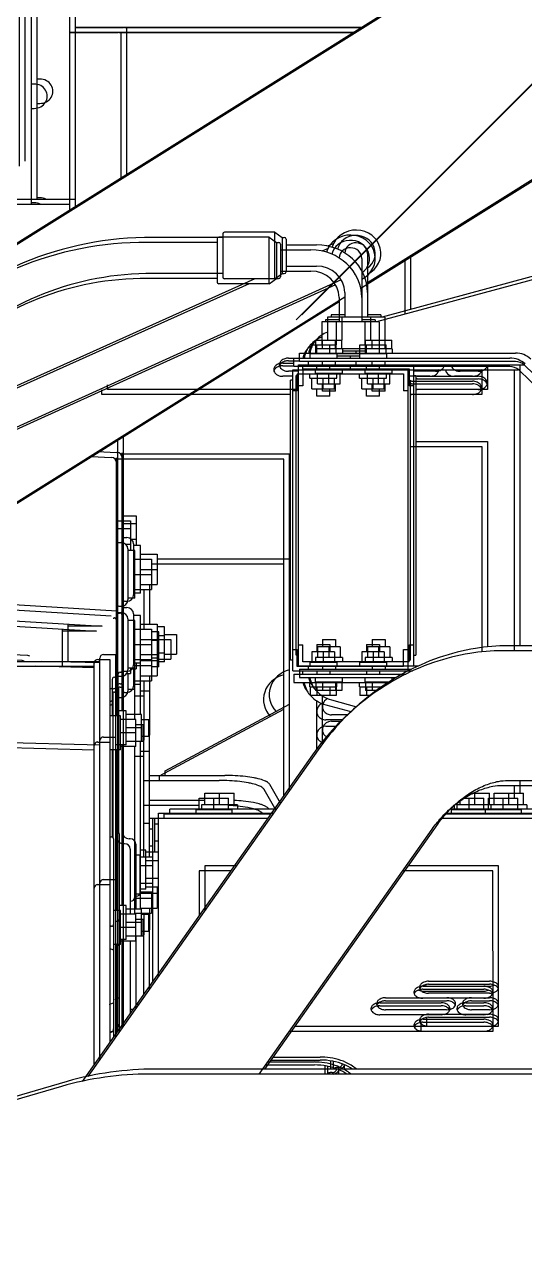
# Model space of a CAD drawing. Header units: inches. Extents: x 4821 to 127877, y 58012 to 433683.
# Drawn here: x 83258 to 83558, y 383896 to 384636 of the extents above; entities that cross this region are included whole.
import ezdxf

# ---------------------------------------------------------------- set-up
doc = ezdxf.new("R2010")
doc.units = ezdxf.units.IN
doc.header["$MEASUREMENT"] = 0
for name, color, linetype in [('A-FURN-FIXD', 10, 'Continuous'), ('A-WALL', 53, 'Continuous'), ('Cloums$0$A-COL-HAT', 8, 'Continuous'), ('EMG - ELEC - ID', 26, 'Continuous'), ('NECB-COLUM', 50, 'Continuous')]:
    doc.layers.add(name, color=color, linetype=linetype)

# ---------------------------------------------------------------- blocks, each defined once
blk = doc.blocks.new('COL BASEMT')
at = {"layer": 'Cloums$0$A-COL-HAT'}
h = blk.add_hatch(dxfattribs=at)
h.set_pattern_fill('ANSI31', color=256, scale=500)
h.set_pattern_definition([(45, (1452118.876, 42013.15), (-44.194174, 44.194174), [])])
h.paths.add_polyline_path([(1693546.85, 345625.99), (1693946.85, 345625.99), (1693950.94, 348875.93), (1693546.85, 348875.93)])
h.paths.add_polyline_path([(1688721.85, 335900.88), (1689121.55, 335900.88), (1689121.85, 337327.04), (1693949.19, 337326.96), (1693946.85, 345125.99), (1693546.85, 345125.99), (1693546.85, 337726.97), (1688721.85, 337727.04)])
h.paths.add_polyline_path([(1641271.85, 335200.88), (1640873.67, 335200.88), (1640871.85, 323973.06), (1689121.85, 323973.08), (1689121.4, 335200.88), (1688721.85, 335200.88), (1688721.85, 324373.08), (1641271.85, 324373.06)])
edge = h.paths.add_edge_path()
edge.add_line((1636446.85, 345125.99), (1636046.85, 345125.99))
edge.add_line((1636046.85, 345125.99), (1636049.02, 337698.91))
edge.add_arc((1626263.14, 338211.03), 9799.28, 305.315023, 357.004292, ccw=False)
edge.add_line((1631927.82, 330214.96), (1632171.53, 329896.4))
edge.add_arc((1626336.78, 338141.43), 10100.73, 305.285859, 355.375183)
edge.add_line((1636404.63, 337327), (1640874.01, 337327))
edge.add_line((1640874.01, 337327), (1640873.78, 335900.88))
edge.add_line((1640873.78, 335900.88), (1641271.85, 335900.88))
edge.add_line((1641271.85, 335900.88), (1641271.85, 337725.88))
edge.add_line((1641271.85, 337725.88), (1636446.85, 337725.88))
edge.add_line((1636446.85, 337725.88), (1636446.85, 345125.99))
h.paths.add_polyline_path([(1636046.85, 345625.99), (1636446.85, 345625.99), (1636446.85, 348875.93), (1636048.92, 348875.93)])
blk = doc.blocks.new('A$C0e128a0b')
at = {"layer": 'A-FURN-FIXD'}
for p, q in [((267.96, 2716.31), (267.96, 3011.03)), ((405.36, 2924.89), (405.36, 2548.2)), ((203.87, 2917.91), (203.87, 2716.32)), ((108.52, 2763.72), (70.26, 2724.13)), ((31.01, 2649.34), (-35.01, 2754.97)), ((25.71, 2736.55), (47.41, 2656.32)), ((281.59, 2736.1), (281.59, 2688.88)), ((283.61, 2686.99), (283.61, 2738.26)), ((70.12, 2616.5), (70.12, 2723.93)), ((203.87, 2722.11), (70.12, 2722.11)), ((273.96, 2722.11), (267.96, 2722.11)), ((279.57, 2723.72), (273.96, 2723.72)), ((273.96, 2709.72), (273.96, 2723.72)), ((279.57, 2725.34), (281.59, 2725.34)), ((279.57, 2725.34), (279.57, 2691.96)), ((64.57, 2617.04), (64.57, 2719.87)), ((68.61, 2719.87), (68.61, 2617.04)), ((279.57, 2716.72), (273.96, 2716.72)), ((384.96, 2711.88), (308.59, 2711.88)), ((308.59, 2711.88), (308.59, 2668.9)), ((384.96, 2614.97), (384.96, 2711.88)), ((70.12, 2706.49), (81.9, 2706.49)), ((70.75, 2706.4), (70.75, 2706.4)), ((70.75, 2706.38), (70.75, 2706.38)), ((79.39, 2706.38), (79.39, 2706.38)), ((79.4, 2706.4), (79.4, 2706.4)), ((81.9, 2706.49), (81.9, 2672.49)), ((106.6, 2706.49), (204.38, 2706.49)), ((106.6, 2672.49), (106.6, 2706.49)), ((279.57, 2709.72), (273.96, 2709.72)), ((279.57, 2707.57), (273.96, 2707.57)), ((273.96, 2698.27), (273.96, 2707.57)), ((279.57, 2708.11), (281.59, 2708.11)), ((363.55, 2678.5), (363.55, 2707.57)), ((364.97, 2678.5), (364.97, 2707.57)), ((365.88, 2678.5), (365.88, 2707.57)), ((369.26, 2707.57), (369.26, 2678.5)), ((371.4, 2698.96), (371.4, 2707.57)), ((372.82, 2698.96), (372.82, 2707.57)), ((377.11, 2707.57), (377.11, 2698.96)), ((379.25, 2678.5), (379.25, 2707.57)), ((380.68, 2678.5), (380.68, 2707.57)), ((73.26, 2702.19), (73.26, 2693.57)), ((75.62, 2673.11), (75.62, 2702.19)), ((76.88, 2673.11), (76.88, 2702.19)), ((279.57, 2700.57), (273.96, 2700.57)), ((114.79, 2318.08), (-120.34, 2694.28)), ((279.57, 2693.57), (277.33, 2693.57)), ((374.25, 2695.23), (374.25, 2695.23)), ((70.12, 2689.28), (70.12, 2689.28)), ((70.66, 2689.35), (70.66, 2689.35)), ((70.75, 2689.38), (70.75, 2689.38)), ((279.57, 2691.96), (281.59, 2691.96)), ((371.4, 2658.04), (371.4, 2687.11)), ((372.82, 2658.04), (372.82, 2687.11)), ((377.11, 2687.11), (377.11, 2658.04)), ((70.75, 2685.95), (70.75, 2685.95)), ((70.75, 2685.92), (70.75, 2685.92)), ((73.26, 2681.73), (73.26, 2671.41)), ((405.36, 2600.56), (288.74, 2682.91)), ((384.86, 2677.64), (380.78, 2677.64)), ((18.14, 2669.93), (43.73, 2669.93)), ((213.46, 2671.41), (70.12, 2671.41)), ((75.17, 2672.49), (208.41, 2672.49)), ((75.17, 2671.41), (75.17, 2672.49)), ((75.62, 2673.11), (75.62, 2673.11)), ((76.88, 2673.11), (76.88, 2673.11)), ((80.21, 2671.41), (80.21, 2669.26)), ((81.87, 2672.48), (81.87, 2672.48)), ((203.36, 2669.26), (203.36, 2671.41)), ((208.41, 2671.41), (208.41, 2672.49)), ((213.46, 2616.5), (213.46, 2673.61)), ((214.97, 2617.04), (214.97, 2670.43)), ((366.4, 2674.77), (366.4, 2674.77)), ((382.1, 2674.77), (382.1, 2674.77)), ((382.38, 2674.62), (383.53, 2674.62)), ((72.14, 2618.65), (72.14, 2669.26)), ((72.14, 2669.26), (80.21, 2669.26)), ((211.44, 2669.26), (203.36, 2669.26)), ((211.44, 2669.26), (211.44, 2618.65)), ((47.41, 2657.63), (58.36, 2657.63)), ((47.41, 2657.63), (47.41, 2630.28)), ((58.36, 2648.51), (58.36, 2660.94)), ((62.55, 2660.94), (58.36, 2660.94)), ((62.55, 2657.83), (58.36, 2657.83)), ((62.55, 2661.18), (62.55, 2624.58)), ((62.55, 2661.18), (64.57, 2661.18)), ((70.12, 2657.84), (68.61, 2657.84)), ((74.16, 2661.18), (72.14, 2661.18)), ((74.16, 2648.26), (74.16, 2661.18)), ((79.25, 2660.11), (74.16, 2660.11)), ((79.25, 2649.34), (79.25, 2660.11)), ((82.74, 2657.84), (79.25, 2657.84)), ((82.74, 2657.84), (82.74, 2651.61)), ((200.84, 2657.84), (204.32, 2657.84)), ((200.84, 2651.61), (200.84, 2657.84)), ((204.32, 2660.11), (209.42, 2660.11)), ((204.32, 2660.11), (204.32, 2649.34)), ((209.42, 2661.18), (209.42, 2648.26)), ((209.42, 2661.18), (211.44, 2661.18)), ((213.46, 2657.84), (214.97, 2657.84)), ((219.01, 2617.04), (219.01, 2663)), ((220.1, 2661.18), (219.01, 2661.18)), ((221.03, 2648.26), (221.03, 2659.71)), ((221.03, 2657.83), (222.25, 2657.83)), ((15.12, 2655.6), (15.12, 2655.61)), ((46.4, 2655.8), (47.41, 2655.8)), ((46.4, 2655.8), (46.4, 2649.34)), ((79.25, 2654.72), (74.16, 2654.72)), ((204.32, 2654.72), (209.42, 2654.72)), ((225.22, 2653.58), (225.22, 2648.51)), ((374.25, 2654.31), (374.25, 2654.31)), ((-90.34, 2646.29), (-90.34, 2510.28)), ((-90.32, 2533.67), (-90.32, 2646.25)), ((17.13, 2649.34), (47.41, 2649.34)), ((47.41, 2650.8), (58.36, 2650.8)), ((62.55, 2651.62), (58.36, 2651.62)), ((62.55, 2648.51), (58.36, 2648.51)), ((62.55, 2648.26), (64.57, 2648.26)), ((63.56, 2637.5), (63.56, 2648.26)), ((70.12, 2651.61), (68.61, 2651.61)), ((74.16, 2648.26), (72.14, 2648.26)), ((79.25, 2649.34), (74.16, 2649.34)), ((82.74, 2651.61), (79.25, 2651.61)), ((200.84, 2651.61), (204.32, 2651.61)), ((204.32, 2649.34), (209.42, 2649.34)), ((209.42, 2648.26), (211.44, 2648.26)), ((213.46, 2651.61), (214.97, 2651.61)), ((221.03, 2648.26), (219.01, 2648.26)), ((221.03, 2651.62), (225.22, 2651.62)), ((221.03, 2648.51), (225.22, 2648.51)), ((64.57, 2643.96), (63.56, 2643.96)), ((70.12, 2643.96), (68.61, 2643.96)), ((229.65, 2632.24), (232.87, 2644.13)), ((236.77, 2639.99), (236.77, 2632.2)), ((29.79, 2636.92), (119.19, 2439.24)), ((35.8, 2638.57), (47.41, 2638.57)), ((200.12, 2378.76), (37.74, 2638.57)), ((46.4, 2638.57), (46.4, 2632.11)), ((47.41, 2637.12), (58.36, 2637.12)), ((62.55, 2637.25), (58.36, 2637.25)), ((58.36, 2624.82), (58.36, 2637.25)), ((62.55, 2634.15), (58.36, 2634.15)), ((62.55, 2637.5), (64.57, 2637.5)), ((70.12, 2634.16), (68.61, 2634.16)), ((74.16, 2637.5), (72.14, 2637.5)), ((74.16, 2624.58), (74.16, 2637.5)), ((79.25, 2636.42), (74.16, 2636.42)), ((79.25, 2625.65), (79.25, 2636.42)), ((82.74, 2634.16), (79.25, 2634.16)), ((82.74, 2634.16), (82.74, 2627.92)), ((200.84, 2634.16), (204.32, 2634.16)), ((200.84, 2627.92), (200.84, 2634.16)), ((204.32, 2636.42), (209.42, 2636.42)), ((204.32, 2636.42), (204.32, 2625.65)), ((209.42, 2637.5), (211.44, 2637.5)), ((209.42, 2637.5), (209.42, 2624.58)), ((213.46, 2634.16), (214.97, 2634.16)), ((221.03, 2637.5), (219.01, 2637.5)), ((221.03, 2624.58), (221.03, 2637.5)), ((221.03, 2637.25), (225.22, 2637.25)), ((221.03, 2634.15), (225.22, 2634.15)), ((225.22, 2637.25), (225.22, 2624.82)), ((239.8, 2632.2), (239.8, 2637.02)), ((402.93, 2637.36), (403.06, 2637.36)), ((405.36, 2638.44), (403.38, 2638.44)), ((404.35, 2637.89), (404.35, 2637.89)), ((404.79, 2637.37), (404.79, 2637.37)), ((12.4, 2633.29), (13.69, 2630.41)), ((46.4, 2632.11), (47.41, 2632.11)), ((47.41, 2630.28), (58.36, 2630.28)), ((79.25, 2631.04), (74.16, 2631.04)), ((204.32, 2631.04), (209.42, 2631.04)), ((405.36, 2631.98), (401.46, 2631.98)), ((401.71, 2633.05), (405.36, 2633.05)), ((13.09, 2610.58), (13.09, 2625.12)), ((23.18, 2610.58), (23.18, 2625.12)), ((62.55, 2627.93), (58.36, 2627.93)), ((62.55, 2624.82), (58.36, 2624.82)), ((62.55, 2624.58), (64.57, 2624.58)), ((70.12, 2627.92), (68.61, 2627.92)), ((74.16, 2624.58), (72.14, 2624.58)), ((79.25, 2625.65), (74.16, 2625.65)), ((82.74, 2627.92), (79.25, 2627.92)), ((200.84, 2627.92), (204.32, 2627.92)), ((204.32, 2625.65), (209.42, 2625.65)), ((209.42, 2624.58), (211.44, 2624.58)), ((213.46, 2627.92), (214.97, 2627.92)), ((221.03, 2624.58), (219.01, 2624.58)), ((221.03, 2627.93), (225.22, 2627.93)), ((221.03, 2624.82), (225.22, 2624.82)), ((250.63, 2627.89), (227.71, 2627.89)), ((253.36, 2625.9), (408.86, 2516.1)), ((399.59, 2604.63), (399.59, 2626.82)), ((401.02, 2603.62), (401.02, 2626.82)), ((68.61, 2617.04), (64.57, 2617.04)), ((66.97, 2611.74), (66.97, 2617.04)), ((68.24, 2611.74), (68.24, 2617.04)), ((70.12, 2621.35), (68.61, 2621.35)), ((72.14, 2618.65), (80.21, 2618.65)), ((80.21, 2618.65), (80.21, 2616.5)), ((211.44, 2618.65), (203.36, 2618.65)), ((203.36, 2616.5), (203.36, 2618.65)), ((214.97, 2621.35), (213.46, 2621.35)), ((214.97, 2617.04), (219.01, 2617.04)), ((213.46, 2616.5), (70.12, 2616.5)), ((73.26, 2616.5), (73.26, 2611.74)), ((75.17, 2616.5), (75.17, 2615.42)), ((208.41, 2615.42), (75.17, 2615.42)), ((81.9, 2615.42), (81.9, 2525.61)), ((272.65, 2612.28), (112.7, 2612.28)), ((112.7, 2612.28), (112.7, 2531.86)), ((162.48, 2549.13), (162.48, 2612.28)), ((208.41, 2616.5), (208.41, 2615.42)), ((263.42, 2553.06), (231.7, 2612.28)), ((7.03, 2605.2), (9.55, 2608.77)), ((29.24, 2605.2), (7.03, 2605.2)), ((7.03, 2605.2), (7.03, 2581.29)), ((9.55, 2608.77), (9.55, 2609.72)), ((9.55, 2608.77), (26.71, 2608.77)), ((10.36, 2610.58), (25.91, 2610.58)), ((26.71, 2608.77), (26.71, 2609.72)), ((29.24, 2605.2), (26.71, 2608.77)), ((29.24, 2605.2), (29.24, 2581.29)), ((70.12, 2607.45), (70.12, 2607.45)), ((70.66, 2607.52), (70.66, 2607.52)), ((70.75, 2607.55), (70.75, 2607.55)), ((278.8, 2607.94), (269.84, 2602.83)), ((281.59, 2605.97), (281.59, 2555.22)), ((283.61, 2549.83), (283.61, 2604.54)), ((29.24, 2595.77), (96.9, 2445)), ((279.57, 2587.52), (281.59, 2587.52)), ((279.57, 2587.52), (279.57, 2570.29)), ((265.59, 2545.5), (265.59, 2581.47)), ((279.57, 2585.9), (273.96, 2585.9)), ((273.96, 2571.9), (273.96, 2585.9)), ((308.59, 2586.91), (308.59, 2571.9)), ((7.84, 2580.43), (28.43, 2580.43)), ((9.55, 2580.43), (9.55, 2547.15)), ((26.71, 2580.43), (26.71, 2547.15)), ((279.57, 2578.9), (273.96, 2578.9)), ((279.57, 2571.9), (273.96, 2571.9)), ((277.34, 2545.5), (277.34, 2571.9)), ((279.57, 2570.29), (281.59, 2570.29)), ((308.59, 2571.9), (329.83, 2571.9)), ((198.57, 2558.49), (207.91, 2558.49)), ((198.57, 2552.71), (198.57, 2558.49)), ((207.91, 2552.71), (207.91, 2558.49)), ((211.56, 2552.71), (194.91, 2552.71)), ((194.91, 2552.71), (194.91, 2549.13)), ((199.07, 2552.71), (199.07, 2549.13)), ((207.4, 2552.71), (207.4, 2549.13)), ((211.56, 2552.71), (211.56, 2549.13)), ((265.59, 2553.06), (263.42, 2553.06)), ((283.61, 2555.22), (281.59, 2555.22)), ((160.32, 2549.13), (174.75, 2549.13)), ((160.32, 2541.2), (160.32, 2549.13)), ((167.53, 2541.2), (167.53, 2549.13)), ((174.75, 2541.2), (174.75, 2549.13)), ((193.63, 2549.13), (218.15, 2549.13)), ((193.63, 2541.2), (193.63, 2549.13)), ((200.84, 2541.2), (200.84, 2549.13)), ((208.06, 2541.2), (208.06, 2549.13)), ((210.94, 2541.2), (210.94, 2549.13)), ((218.15, 2541.2), (218.15, 2549.13)), ((361.08, 2549.83), (283.61, 2549.83)), ((302.11, 2548.17), (286.14, 2548.17)), ((286.14, 2548.17), (286.14, 2545.5)), ((288.66, 2548.17), (288.66, 2549.83)), ((296.74, 2548.17), (296.74, 2549.83)), ((302.11, 2549.83), (302.11, 2543.74)), ((306.27, 2549.83), (306.27, 2543.74)), ((314.6, 2549.83), (314.6, 2543.74)), ((318.76, 2549.83), (318.76, 2543.74)), ((318.76, 2549.13), (328.78, 2549.13)), ((321.57, 2541.2), (321.57, 2549.13)), ((324.62, 2549.13), (324.62, 2549.83)), ((328.78, 2541.2), (328.78, 2549.13)), ((178.89, 2541.2), (156.18, 2541.2)), ((156.18, 2541.2), (156.18, 2537.97)), ((174.75, 2545.5), (193.63, 2545.5)), ((178.89, 2541.2), (178.89, 2537.97)), ((222.29, 2541.2), (189.49, 2541.2)), ((189.49, 2541.2), (189.49, 2537.97)), ((212.2, 2541.2), (212.2, 2537.97)), ((218.15, 2545.5), (239.42, 2545.5)), ((222.29, 2541.2), (222.29, 2537.97)), ((222.29, 2541.05), (236.56, 2541.05)), ((225.51, 2545.5), (225.51, 2541.05)), ((249.38, 2541.75), (236.56, 2541.75)), ((236.56, 2541.75), (236.56, 2534.48)), ((238.96, 2545.07), (239.47, 2545.61)), ((238.96, 2545.07), (246.97, 2545.07)), ((238.96, 2541.75), (238.96, 2545.07)), ((239.47, 2545.61), (246.47, 2545.61)), ((242.97, 2541.75), (242.97, 2534.48)), ((246.97, 2545.07), (246.47, 2545.61)), ((302.11, 2545.5), (246.47, 2545.5)), ((246.97, 2541.75), (246.97, 2545.07)), ((249.38, 2541.75), (249.38, 2534.48)), ((249.38, 2541.05), (321.54, 2541.05)), ((254.14, 2545.5), (254.14, 2541.05)), ((319.77, 2543.74), (301.1, 2543.74)), ((301.1, 2543.74), (301.1, 2541.05)), ((319.77, 2543.74), (319.77, 2541.05)), ((329.2, 2541.2), (319.77, 2541.2)), ((328.78, 2545.5), (332.11, 2545.5)), ((342.02, 2541.75), (329.2, 2541.75)), ((329.2, 2541.75), (329.2, 2534.48)), ((331.6, 2545.07), (332.11, 2545.61)), ((331.6, 2545.07), (339.62, 2545.07)), ((331.6, 2541.75), (331.6, 2545.07)), ((332.11, 2545.61), (339.11, 2545.61)), ((335.61, 2541.75), (335.61, 2534.48)), ((339.62, 2545.07), (339.11, 2545.61)), ((367.21, 2545.5), (339.11, 2545.5)), ((339.62, 2541.75), (339.62, 2545.07)), ((342.02, 2541.75), (342.02, 2534.48)), ((374.51, 2539.04), (374.51, 2540.35)), ((-20.62, 2534.74), (-90.34, 2534.74)), ((142.05, 2539.27), (145.75, 2539.27)), ((142.05, 2532.64), (142.05, 2539.27)), ((145.75, 2539.27), (153.16, 2539.27)), ((145.75, 2532.65), (145.75, 2539.27)), ((152.39, 2533.66), (152.39, 2534.74)), ((153.16, 2539.27), (156.18, 2539.27)), ((153.16, 2536.82), (153.16, 2539.27)), ((155.42, 2537.97), (179.65, 2537.97)), ((182.67, 2533.66), (182.67, 2534.74)), ((185.7, 2532.58), (185.7, 2534.74)), ((188.73, 2537.97), (212.96, 2537.97)), ((212.2, 2539.27), (214.78, 2539.27)), ((214.68, 2537.97), (223.05, 2537.97)), ((214.78, 2537.25), (214.78, 2539.27)), ((215.99, 2532.58), (215.99, 2534.74)), ((226.08, 2533.66), (226.08, 2534.74)), ((251.04, 2534.48), (234.89, 2534.48)), ((234.89, 2534.48), (234.89, 2529.31)), ((251.04, 2534.48), (251.04, 2529.31)), ((295.73, 2536.35), (295.73, 2535.81)), ((298.25, 2539.04), (329.2, 2539.04)), ((323.05, 2539.04), (323.05, 2539.43)), ((343.69, 2534.48), (327.54, 2534.48)), ((327.54, 2534.48), (327.54, 2531.14)), ((342.02, 2539.04), (376.36, 2539.04)), ((343.69, 2534.48), (343.69, 2531.14)), ((-90.32, 2510.28), (-90.32, 2533.19)), ((384.66, 2533.19), (103.6, 2533.19)), ((111.43, 2520.66), (111.89, 2530.03)), ((215.92, 2532.58), (112.02, 2532.58)), ((151.6, 2532.65), (141.38, 2532.64)), ((141.38, 2532.64), (141.38, 2532.58)), ((187.38, 2530.03), (181.81, 2439.34)), ((208.01, 2529.31), (390.15, 2529.31)), ((208.01, 2523.71), (208.01, 2529.31)), ((215.92, 2532.58), (216.19, 2532.51)), ((216.19, 2532.51), (216.39, 2532.31)), ((216.39, 2532.31), (216.46, 2532.04)), ((221.41, 2532.58), (216.46, 2532.58)), ((216.46, 2531.51), (216.46, 2532.04)), ((216.46, 2531.51), (216.6, 2530.98)), ((216.6, 2530.98), (216.99, 2530.58)), ((216.99, 2530.58), (217.55, 2530.43)), ((217.55, 2530.43), (234.89, 2530.43)), ((221.44, 2530.43), (221.71, 2530.37)), ((221.71, 2530.37), (221.91, 2530.22)), ((234.89, 2532.58), (221.91, 2532.58)), ((221.91, 2531.51), (221.91, 2532.04)), ((221.91, 2530.22), (222.02, 2530)), ((222.02, 2530), (222.08, 2529.68)), ((222.08, 2529.68), (222.09, 2529.35)), ((223.52, 2531.51), (223.52, 2532.04)), ((292.9, 2530.97), (223.66, 2530.97)), ((226.79, 2532.65), (234.89, 2532.65)), ((227.99, 2529.35), (227.92, 2530)), ((229.75, 2529.35), (229.68, 2530)), ((247.31, 2523.71), (247.31, 2529.31)), ((251.04, 2532.65), (293.01, 2532.65)), ((327.54, 2532.58), (251.04, 2532.58)), ((251.04, 2530.43), (292.51, 2530.43)), ((293.37, 2531.14), (387.55, 2531.14)), ((315.18, 2523.71), (315.18, 2529.31)), ((385.51, 2532.58), (343.69, 2532.58)), ((345.22, 2529.31), (345.54, 2529.41)), ((345.54, 2529.41), (345.8, 2529.72)), ((345.8, 2529.72), (346.03, 2530.73)), ((346.29, 2531.04), (346.03, 2530.73)), ((346.61, 2531.14), (346.29, 2531.04)), ((371.07, 2531.14), (371.38, 2531.04)), ((371.38, 2531.04), (371.64, 2530.73)), ((371.87, 2529.72), (371.64, 2530.73)), ((372.13, 2529.41), (371.87, 2529.72)), ((372.44, 2529.31), (372.13, 2529.41)), ((81.9, 2525.61), (79.75, 2525.61)), ((189.39, 2439.34), (194.53, 2523.06)), ((194.53, 2523.06), (194.53, 2506.74)), ((400.67, 2521.88), (209.73, 2521.88)), ((211.29, 2448.66), (211.29, 2521.88)), ((212.06, 2521.88), (211.29, 2494.06)), ((251.24, 2521.88), (249.75, 2467.78)), ((-5.34, 2510.28), (-211.45, 2510.28)), ((-8.55, 2510.28), (-8.55, 2471.77)), ((211.29, 2506.74), (193.53, 2506.74)), ((411.2, 2506.34), (700.02, 1515.1)), ((-65.84, 2493.33), (-65.84, 2491.98)), ((-54.23, 2491.98), (-54.23, 2493.33)), ((-9.31, 2493.33), (-9.31, 2491.98)), ((-8.55, 2491.98), (-207.41, 2491.98)), ((208.52, 2487.54), (207.46, 2466.08)), ((-26.72, 2486.31), (-168.04, 2486.31))]:
    blk.add_line(p, q, dxfattribs=at)
for centre, major_axis, start_param, end_param in [((-77.67, 2724.62), (0, 54.7), -0.987045, 2.163051), ((74.26, 2719.87), (0, 10.34), 0.785398, 1.570796), ((74.26, 2719.87), (0, -6.03), 3.926991, 4.712389), ((367.57, 2708.17), (0, 4.19), 0.782797, 1.202067), ((366.65, 2709.14), (0, 2.81), 0.485402, 0.780081), ((369.21, 2708.06), (0, -4.43), 4.123193, 4.328403), ((366.32, 2709.82), (0, 2.04), -0.043943, 0.484745), ((368.61, 2708.5), (0, -3.66), 3.842018, 4.126321), ((366.32, 2709.48), (0, -2.38), 3.064961, 3.106123), ((368.09, 2709.14), (0, -2.81), 3.711538, 3.837221), ((366.29, 2709.23), (0, 2.63), -0.341764, -0.080332), ((367.85, 2709.56), (0, -2.32), 3.492927, 3.715156), ((366.3, 2709.19), (0, -2.66), 2.424678, 2.807822), ((365.95, 2708.82), (0, -3.19), 2.167069, 2.413156), ((364.61, 2707.85), (0, -4.92), 1.831772, 2.16684), ((375.42, 2708.17), (0, -4.19), 3.924389, 4.343659), ((374.51, 2709.14), (0, 2.81), 0.485402, 0.780081), ((377.06, 2708.06), (0, -4.43), 4.123193, 4.328403), ((374.17, 2709.82), (0, 2.04), -0.043943, 0.484745), ((376.46, 2708.5), (0, -3.66), 3.842018, 4.126321), ((374.17, 2709.48), (0, -2.38), 3.064961, 3.106123), ((375.94, 2709.14), (0, 2.81), 0.569945, 0.695628), ((374.15, 2709.23), (0, 2.63), -0.341764, -0.080332), ((375.7, 2709.56), (0, 2.32), 0.351334, 0.573564), ((374.15, 2709.19), (0, 2.66), -0.716915, -0.333771), ((373.8, 2708.82), (0, -3.19), 2.167069, 2.413156), ((372.46, 2707.85), (0, 4.92), -1.30982, -0.974753), ((383.27, 2708.17), (0, -4.19), 3.924389, 4.343659), ((382.36, 2709.14), (0, 2.81), 0.485402, 0.780081), ((384.91, 2708.06), (0, 4.43), 0.981601, 1.18681), ((382.02, 2709.82), (0, -2.04), 3.097649, 3.626338), ((384.31, 2708.5), (0, 3.66), 0.700425, 0.984728), ((382.02, 2709.48), (0, 2.38), -0.076632, -0.03547), ((383.79, 2709.14), (0, 2.81), 0.569945, 0.695628), ((382, 2709.23), (0, -2.63), 2.799829, 3.061261), ((383.55, 2709.56), (0, 2.32), 0.351334, 0.573564), ((381.95, 2709.06), (0, -2.81), 2.771099, 2.802332), ((382, 2709.18), (0, -2.67), 2.282084, 2.77518), ((381.34, 2708.56), (0, -3.61), 2.128403, 2.28446), ((380.16, 2707.78), (0, -5.09), 1.838881, 2.127466), ((71.51, 2703.31), (0, -3.17), 3.400993, 3.636412), ((70.18, 2703.83), (0, -2.65), 3.098141, 3.167031), ((70.19, 2704.01), (0, 2.47), -0.204568, -0.041884), ((70.21, 2704.1), (0, 2.38), -0.249152, -0.20629), ((70.16, 2703.93), (0, -2.55), 2.725825, 2.889389), ((69.97, 2703.49), (0, -3.04), 2.493585, 2.723399), ((69.65, 2703.03), (0, 3.62), -0.718097, -0.645656), ((69.28, 2702.64), (0, 4.17), -1.26752, -0.727912), ((79.63, 2702.69), (0, -4.17), 4.013837, 4.309915), ((78.86, 2703.39), (0, 3.09), 0.033773, 0.87487), ((81.79, 2702.24), (0, 5.22), 1.120361, 1.353786), ((80.96, 2702.67), (0, -4.24), 4.089207, 4.261731), ((80.24, 2703.25), (0, -3.28), 3.761169, 4.096134), ((80.16, 2703.32), (0, 3.17), 0.259496, 0.609314), ((78.82, 2703.83), (0, -2.65), 3.098141, 3.167031), ((78.83, 2704.01), (0, -2.47), 2.937025, 3.099709), ((78.85, 2704.1), (0, -2.38), 2.892441, 2.935302), ((78.8, 2703.93), (0, 2.55), -0.415768, -0.252203), ((78.61, 2703.49), (0, -3.04), 2.493585, 2.723399), ((78.4, 2703.18), (0, 3.42), -0.671585, -0.645248), ((78.2, 2702.93), (0, -3.75), 2.299588, 2.467827), ((77.99, 2702.71), (0, -4.07), 2.115118, 2.302322), ((77.56, 2702.45), (0, -4.59), 1.89596, 2.111594), ((369.03, 2707.58), (0, 5.85), 1.205147, 1.57327), ((370.59, 2707.57), (0, 5.99), 1.398208, 1.571511), ((370.11, 2707.68), (0, 5.47), 1.187296, 1.401037), ((361.84, 2707.57), (0, 4.31), -1.570796, -1.07922), ((363.74, 2707.58), (0, -5.88), 1.568455, 1.834787), ((376.88, 2707.58), (0, -5.85), 4.34674, 4.714863), ((378.44, 2707.57), (0, -5.99), 4.539801, 4.713103), ((377.96, 2707.68), (0, -5.47), 4.328889, 4.54263), ((371.59, 2707.58), (0, -5.88), 1.568455, 1.834787), ((384.74, 2707.58), (0, 5.85), 1.205147, 1.57327), ((386.29, 2707.57), (0, 5.99), 1.398208, 1.571511), ((385.81, 2707.68), (0, -5.47), 4.328889, 4.54263), ((379.48, 2707.59), (0, -5.85), 1.567784, 1.838148), ((68.17, 2702.19), (0, 5.42), 4.71109, 5.029197), ((80.73, 2702.18), (0, 5.45), 1.166652, 1.569228), ((82.02, 2702.17), (0, -5.48), 4.491736, 4.708831), ((76.81, 2702.19), (0, -5.43), 1.569572, 1.894696), ((376.71, 2698.92), (0, 5.67), 1.564321, 1.962266), ((378.32, 2698.94), (0, 5.86), 1.568231, 1.855987), ((371.62, 2698.94), (0, 5.85), 4.369104, 4.715053), ((68.12, 2693.59), (0, -5.48), 1.350143, 1.567239), ((375.89, 2698.58), (0, 4.73), 1.967529, 2.177822), ((374.65, 2697.66), (0, -3.12), -0.964591, -0.70359), ((374.37, 2697.36), (0, -2.7), -0.689988, -0.079399), ((377.54, 2698.7), (0, -5), -1.284491, -1.024488), ((376.36, 2697.91), (0, -3.51), -1.031033, -0.789405), ((375.77, 2697.32), (0, -2.65), -0.780971, -0.658857), ((374.33, 2697.11), (0, 2.44), 3.069098, 3.106053), ((375.81, 2697.4), (0, 2.73), 2.488343, 2.804016), ((374.33, 2696.8), (0, -2.14), -0.038344, 0.193405), ((374.35, 2696.64), (0, 1.97), 3.339357, 3.489815), ((374.18, 2697.1), (0, 2.47), 3.496086, 3.812481), ((373.56, 2697.92), (0, 3.52), 3.813744, 4.109036), ((372.82, 2698.5), (0, 4.49), 4.103455, 4.366103), ((71.4, 2691.99), (0, -2.73), -0.535266, -0.301823), ((70.04, 2692.18), (0, -2.9), 0.026876, 0.227966), ((71.3, 2691.7), (0, 2.42), 2.843537, 2.892179), ((70.01, 2692.35), (0, -3.08), 0.225851, 0.258746), ((69.99, 2692.44), (0, -3.17), 0.259496, 0.609314), ((69.9, 2692.51), (0, -3.28), 0.619576, 0.954541), ((69.18, 2693.09), (0, -4.24), 0.947614, 1.120138), ((68.36, 2693.52), (0, -5.22), 1.120361, 1.353786), ((376.88, 2687.13), (0, 5.85), 1.205147, 1.57327), ((375.42, 2687.71), (0, -4.19), 3.924389, 4.343659), ((374.51, 2688.68), (0, 2.81), 0.485402, 0.780081), ((378.44, 2687.12), (0, -5.99), 4.539801, 4.713103), ((377.96, 2687.22), (0, -5.47), 4.328889, 4.54263), ((377.06, 2687.61), (0, -4.43), 4.123193, 4.328403), ((374.17, 2689.36), (0, 2.04), -0.043943, 0.484745), ((376.46, 2688.05), (0, -3.66), 3.842018, 4.126321), ((374.17, 2689.02), (0, -2.38), 3.064961, 3.106123), ((375.94, 2688.69), (0, 2.81), 0.569945, 0.695628), ((374.15, 2688.77), (0, 2.63), -0.341764, -0.080332), ((375.7, 2689.1), (0, 2.32), 0.351334, 0.573564), ((374.15, 2688.74), (0, 2.66), -0.716915, -0.333771), ((373.8, 2688.36), (0, -3.19), 2.167069, 2.413156), ((372.46, 2687.39), (0, 4.92), -1.30982, -0.974753), ((371.59, 2687.13), (0, -5.88), 1.568455, 1.834787), ((71.51, 2682.85), (0, -3.17), 3.400993, 3.636412), ((70.18, 2683.37), (0, 2.65), -0.043451, 0.025439), ((70.19, 2683.55), (0, -2.47), 2.937025, 3.099709), ((70.21, 2683.64), (0, 2.38), -0.249152, -0.20629), ((70.16, 2683.48), (0, 2.55), -0.415768, -0.252203), ((69.97, 2683.04), (0, -3.04), 2.493585, 2.723399), ((69.65, 2682.57), (0, 3.62), -0.718097, -0.645656), ((69.28, 2682.18), (0, 4.17), -1.26752, -0.727912), ((68.17, 2681.74), (0, -5.42), 1.569498, 1.887604), ((368.86, 2678.46), (0, -5.67), 4.705914, 5.103859), ((368.04, 2678.13), (0, -4.73), -1.174063, -0.963771), ((366.8, 2677.21), (0, -3.12), -0.964591, -0.70359), ((370.47, 2678.48), (0, 5.86), 1.568231, 1.855987), ((369.69, 2678.25), (0, 5), 1.857101, 2.117105), ((361.84, 2678.5), (0, -4.31), 1.07922, 1.570796), ((368.51, 2677.45), (0, 3.51), 2.11056, 2.352187), ((365.71, 2677.46), (0, -3.52), 0.672151, 0.967443), ((364.97, 2678.04), (0, 4.49), 4.103455, 4.366103), ((363.77, 2678.48), (0, 5.85), 4.369104, 4.715053), ((384.57, 2678.46), (0, -5.67), 4.705914, 5.103859), ((383.74, 2678.13), (0, -4.73), -1.174063, -0.963771), ((382.5, 2677.21), (0, 3.12), 2.177002, 2.438003), ((386.17, 2678.48), (0, -5.86), 4.709824, 4.99758), ((385.39, 2678.25), (0, -5), -1.284491, -1.024488), ((384.21, 2677.45), (0, 3.51), 2.11056, 2.352187), ((381.41, 2677.46), (0, -3.52), 0.672151, 0.967443), ((380.68, 2678.04), (0, 4.49), 4.103455, 4.366103), ((379.47, 2678.48), (0, 5.85), 4.369104, 4.715053), ((81.02, 2673.11), (0, 5.76), 1.570537, 1.66668), ((82.27, 2673.11), (0, -5.74), 4.712045, 4.821983), ((76.74, 2673.12), (0, 5.51), 4.596902, 4.711622), ((366.52, 2676.91), (0, -2.7), -0.689988, -0.079399), ((367.92, 2676.86), (0, -2.65), -0.780971, -0.658857), ((366.48, 2676.65), (0, -2.44), -0.072495, -0.03554), ((367.96, 2676.94), (0, 2.73), 2.488343, 2.804016), ((366.48, 2676.35), (0, 2.14), 3.103249, 3.334998), ((366.5, 2676.18), (0, -1.97), 0.197764, 0.348222), ((366.33, 2676.65), (0, -2.47), 0.354493, 0.670888), ((382.22, 2676.91), (0, -2.7), -0.689988, -0.079399), ((383.62, 2676.86), (0, -2.65), -0.780971, -0.658857), ((382.19, 2676.65), (0, 2.44), 3.069098, 3.106053), ((383.66, 2676.94), (0, 2.73), 2.488343, 2.804016), ((382.18, 2676.35), (0, 2.14), 3.103249, 3.334998), ((382.2, 2676.18), (0, -1.97), 0.197764, 0.348222), ((382.03, 2676.65), (0, -2.47), 0.354493, 0.670888), ((376.71, 2658), (0, 5.67), 1.564321, 1.962266), ((378.32, 2658.03), (0, -5.86), 4.709824, 4.99758), ((371.62, 2658.03), (0, 5.85), 4.369104, 4.715053), ((17.13, 2643.96), (0, -11.84), 2.044178, 6.018175), ((17.13, 2643.96), (0, -9.15), 2.202247, 6.045244), ((375.89, 2657.67), (0, 4.73), 1.967529, 2.177822), ((374.65, 2656.75), (0, 3.12), 2.177002, 2.438003), ((374.37, 2656.45), (0, -2.7), -0.689988, -0.079399), ((377.54, 2657.79), (0, 5), 1.857101, 2.117105), ((376.36, 2657), (0, -3.51), -1.031033, -0.789405), ((375.77, 2656.41), (0, -2.65), -0.780971, -0.658857), ((374.33, 2656.19), (0, 2.44), 3.069098, 3.106053), ((375.81, 2656.48), (0, 2.73), 2.488343, 2.804016), ((374.33, 2655.89), (0, 2.14), 3.103249, 3.334998), ((374.35, 2655.72), (0, 1.97), 3.339357, 3.489815), ((374.18, 2656.19), (0, -2.47), 0.354493, 0.670888), ((373.56, 2657.01), (0, 3.52), 3.813744, 4.109036), ((372.82, 2657.58), (0, 4.49), 4.103455, 4.366103), ((17.13, 2643.96), (0, -5.38), 3.141593, 6.250265), ((35.8, 2625.12), (0, -24.23), 3.141593, 4.712389), ((419.1, 2630.39), (0, 20.07), 0.826639, 1.120932), ((421.19, 2629.91), (0, 20.93), 0.939415, 1.166922), ((415.37, 2634.09), (0, 14.64), 0.817542, 0.828358), ((35.8, 2625.12), (0, -13.46), 3.141593, 4.712389), ((425.37, 2627.22), (0, 27.48), 1.122991, 1.503094), ((426.11, 2627.52), (0, -26.69), 4.303484, 4.51321), ((403.06, 2636.17), (0, -1.19), 2.82789, 3.135905), ((403.03, 2636.48), (0, 1.96), -0.247227, -0.184367), ((402.94, 2635.8), (0, 1.58), -0.646168, -0.31603), ((402.97, 2636.24), (0, 2.21), -0.493295, -0.250992), ((402.75, 2635.52), (0, -1.93), 1.98328, 2.499679), ((402.86, 2636.02), (0, -2.46), 2.437854, 2.650117), ((402.73, 2635.87), (0, 2.66), -0.972814, -0.707785), ((402.29, 2635.29), (0, 2.47), -1.438755, -1.156383), ((401.83, 2635.21), (0, 2.96), 4.710228, 4.850418), ((412.32, 2635.18), (0, -8.23), 4.70913, 4.752011), ((409.05, 2635.04), (0, 4.73), 1.610213, 1.685878), ((407.58, 2634.86), (0, -3.16), -1.454281, -1.363999), ((406.61, 2634.63), (0, 2.1), 1.770247, 2.003399), ((402.45, 2635.66), (0, -3.03), 2.149074, 2.172584), ((402.17, 2635.48), (0, -3.37), 1.933509, 2.144985), ((401.52, 2635.21), (0, -4.12), 1.683976, 1.933809), ((67.5, 2636.42), (0, -15.07), -1.150869, -0.704787), ((216.08, 2636.42), (0, -15.07), 0.704787, 1.289895), ((232.63, 2632.11), (0, 4.16), 1.964895, 2.6052), ((232.77, 2632.23), (0, 4.34), 2.591409, 3.133831), ((232.78, 2631.96), (0, 4.07), 3.128241, 3.974392), ((232.33, 2632.46), (0, 4.77), 3.9648, 4.438489), ((233.07, 2632.23), (0, -3.95), 1.300657, 1.563783), ((243.83, 2632.2), (0, 4.3), 1.570418, 2.827949), ((243.88, 2631.96), (0, 4.07), 3.128241, 3.974392), ((243.43, 2632.46), (0, -4.77), 0.823207, 1.113422), ((428.04, 2626.82), (0, 30.34), 1.496111, 1.570903), ((428.99, 2626.85), (0, 29.83), 1.369817, 1.571897), ((406.1, 2634.38), (0, -1.5), -1.137797, -0.628719), ((67.5, 2636.42), (0, 15.07), 2.450123, 2.617626), ((66.82, 2632.3), (0, -11.24), -0.651742, -0.366244), ((69.53, 2645.29), (0, 23.97), 2.724792, 2.834088), ((70.23, 2647.5), (0, -26.31), -0.30942, -0.231975), ((213.43, 2647.14), (0, -25.94), 0.231503, 0.377389), ((216.8, 2632.23), (0, 11.15), 3.492826, 3.794243), ((214.47, 2644.2), (0, 22.8), 3.521302, 3.559597), ((216.08, 2636.42), (0, -15.07), 0.523967, 0.69147), ((243.85, 2632.14), (0, 4.25), 2.818796, 3.137961), ((65.9, 2629.79), (0, -8.54), -0.364324, -0.239084), ((65.4, 2627.65), (0, 6.34), 2.904442, 2.976743), ((65.18, 2626.39), (0, -5.05), -0.16057, -0.130344), ((218.37, 2626.6), (0, 5.27), 3.272557, 3.359539), ((217.8, 2629.36), (0, 8.09), 3.358784, 3.491007), ((72.02, 2611.72), (0, 5.38), 1.565816, 1.896004), ((73.33, 2611.74), (0, -5.42), 4.71109, 5.029197), ((68.12, 2611.76), (0, -5.48), 1.350143, 1.567239), ((227.06, 2615.49), (0, 12.92), 1.82299, 3.87214), ((10.36, 2609.72), (0, -0.861), 3.141593, 4.712389), ((25.91, 2609.72), (0, 0.861), -1.570796, 0), ((71.04, 2611.35), (0, 4.27), 1.894446, 2.386613), ((70.41, 2610.66), (0, 3.31), 2.391419, 2.650086), ((72.22, 2611.29), (0, 4.17), 1.874072, 2.413681), ((70.05, 2609.93), (0, 2.48), 2.647026, 3.171742), ((71.85, 2610.9), (0, -3.62), -0.718098, -0.645656), ((71.53, 2610.43), (0, 3.04), 2.493585, 2.723399), ((70.04, 2610.35), (0, -2.9), 0.026876, 0.227966), ((71.34, 2609.99), (0, 2.55), 2.725825, 2.889389), ((70.01, 2610.52), (0, 3.08), 3.367444, 3.400339), ((69.99, 2610.61), (0, -3.17), 0.259496, 0.609314), ((69.9, 2610.68), (0, -3.28), 0.619576, 0.954541), ((69.18, 2611.26), (0, -4.24), 0.947614, 1.120138), ((68.36, 2611.69), (0, -5.22), 1.120361, 1.353786), ((286.23, 2592.18), (0, -20.98), 4.312857, 4.462414), ((276.63, 2596.43), (0, 9.89), 1.058359, 1.164003), ((273.4, 2598.4), (0, -5.93), 3.996959, 4.205477), ((271.1, 2600.51), (0, -2.69), 3.729439, 3.989943), ((270.79, 2600.96), (0, 2.13), 0.493629, 0.575147), ((297.73, 2591.92), (0, 20.67), 1.206132, 1.285288), ((291.69, 2594.42), (0, 13.76), 1.129464, 1.208599), ((286.5, 2597.06), (0, -7.63), 4.094849, 4.274485), ((283.9, 2599.05), (0, 4.22), 0.824742, 0.956345), ((282.72, 2600.25), (0, 2.48), 0.506294, 0.837318), ((316.51, 2584.74), (0, 54.15), 1.373843, 1.45108), ((300.13, 2588.13), (0, -36.35), 4.455383, 4.512937), ((328.44, 2584.26), (0, -54.35), 4.511716, 4.602024), ((308.59, 2588.53), (0, -32.74), 4.427263, 4.510608), ((341.28, 2581.69), (0, 80.74), 1.452684, 1.573547), ((346.03, 2581.95), (0, -73.24), 4.598859, 4.65842), ((7.84, 2581.29), (0, -0.861), 4.712389, 6.283185), ((28.43, 2581.29), (0, 0.861), 3.141593, 4.712389), ((149.96, 2546.17), (0, -149.77), 4.705887, 5.554136), ((150.36, 2546.29), (0, -131.89), 4.705871, 5.51648), ((539.96, 2548.2), (0, -143.58), 4.712389, 5.008257), ((321.54, 2539.43), (0, 1.62), -1.570796, 0), ((155.42, 2534.74), (0, -3.23), 3.141593, 4.712389), ((179.65, 2534.74), (0, 3.23), -1.570796, 0), ((188.73, 2534.74), (0, -3.23), 3.141593, 4.712389), ((212.96, 2534.74), (0, 3.23), -1.570796, 0), ((223.05, 2534.74), (0, 3.23), -1.570796, 0), ((292.7, 2535.81), (0, 3.23), 3.141593, 4.712389), ((298.25, 2536.35), (0, 2.69), 0, 1.570796), ((114.41, 2529.89), (0, 2.69), 0, 1.518436), ((151.38, 2533.66), (0, 1.08), 3.141593, 4.712389), ((183.68, 2533.66), (0, -1.08), 4.712389, 6.283185), ((188.76, 2531.73), (0, -0.511), 4.281905, 4.728333), ((188.95, 2531.72), (0, 0.713), 1.576044, 1.680354), ((189.17, 2531.75), (0, -0.947), -1.460983, -1.350621), ((189.52, 2531.83), (0, 1.32), 1.7913, 1.917303), ((188.84, 2531.68), (0, 0.61), 0.633714, 1.122237), ((190.21, 2532.1), (0, 2.11), 1.917156, 2.055991), ((190.96, 2532.5), (0, 3), 2.051012, 2.146575), ((189.1, 2531.34), (0, 1.04), 0.509767, 0.655917), ((189.3, 2530.96), (0, -1.48), 3.538181, 3.649682), ((189.58, 2530.22), (0, -2.27), 3.401037, 3.532909), ((189.9, 2528.91), (0, -3.63), 3.311839, 3.401146), ((190.27, 2526.56), (0, 6.02), 0.055191, 0.167247), ((190.52, 2522.35), (0, 10.24), -0.001389, 0.058711), ((221.41, 2532.04), (0, 0.538), -1.570796, 0), ((222.92, 2531.51), (0, -1.08), 4.712389, 6.283185), ((223.02, 2532.04), (0, 0.538), -1.570796, 0), ((224.53, 2531.51), (0, 1.08), 1.570796, 3.141593), ((227.09, 2533.66), (0, -1.08), 4.712389, 6.283185), ((227.43, 2529.89), (0, -0.538), 1.772154, 3.141593), ((229.19, 2529.89), (0, 0.538), -1.369438, 0), ((291.65, 2530.22), (0, -0.915), 0, 1.570796), ((293.37, 2530.22), (0, -0.915), 3.141593, 4.712389), ((334.09, 2530.22), (0, 0.915), -1.570796, 0), ((335.81, 2530.22), (0, 0.915), 1.570796, 3.141593), ((383.88, 2529.36), (0, -1.78), 3.008698, 3.137629), ((383.83, 2528.94), (0, 2.21), -0.445866, -0.130033), ((384.1, 2529.55), (0, -1.52), 2.493319, 2.694945), ((384.4, 2529.97), (0, -1), 2.265902, 2.49302), ((384.61, 2530.16), (0, 0.703), -1.143022, -0.877797), ((384.73, 2530.22), (0, -0.558), 1.572605, 1.995251), ((385.78, 2530.23), (0, 0.558), 1.572605, 1.995251), ((385.9, 2530.29), (0, 0.703), 1.998571, 2.263796), ((386.12, 2530.48), (0, -1), -0.875691, -0.648572), ((386.41, 2530.89), (0, -1.52), -0.648274, -0.446648), ((386.69, 2531.51), (0, 2.21), 2.695727, 3.011559), ((386.64, 2531.09), (0, 1.78), 3.008698, 3.137629), ((388.92, 2530.22), (0, 0.915), 3.66521, 4.083464), ((209.73, 2523.71), (0, -1.83), 4.712389, 6.283185), ((249.02, 2523.71), (0, 1.83), 1.570796, 3.141593), ((316.9, 2523.71), (0, 1.83), 1.570796, 3.141593), ((-60.04, 2493.33), (0, -6.19), 1.570796, 4.712389), ((-3.51, 2493.33), (0, 6.19), 1.080658, 1.570796), ((210.53, 2487.43), (0, -2.15), 4.176429, 4.660029)]:
    blk.add_ellipse(centre, major_axis=major_axis, ratio=0.9375, start_param=start_param, end_param=end_param, dxfattribs=at)
for points, knots in [([(203.87, 2716.32), (203.87, 2711.14), (204.79, 2699.96), (209.09, 2683.11), (216.59, 2666.23), (226.91, 2650.5), (239.3, 2636.87), (248.66, 2629.22), (253.36, 2625.9)], [0, 0, 0, 0, 14.415917, 31.107868, 48.400912, 66.200392, 84.350413, 101.103056, 101.103056, 101.103056, 101.103056]), ([(288.74, 2682.91), (286.91, 2684.2), (283, 2687.32), (277.7, 2692.81), (273.19, 2699.13), (270.05, 2705.48), (268.34, 2711.22), (267.96, 2714.81), (267.96, 2716.31)], [0, 0, 0, 0, 6.515276, 14.474536, 21.887125, 28.561486, 34.374016, 38.562943, 38.562943, 38.562943, 38.562943])]:
    blk.add_open_spline(points, degree=3, knots=knots, dxfattribs=at)

msp = doc.modelspace()

# ---------------------------------------------------------------- hatches: boundary and pattern name
at = {"layer": 'A-WALL'}
h = msp.add_hatch(dxfattribs=at)
h.set_pattern_fill('ANSI36', color=3, scale=250)
h.set_pattern_definition([(45, (-1206225.3, -363005.7), (420.9495, 1543.4815), [1984.375, -396.875, 0, -396.875])])
h.paths.add_polyline_path([(86321.51, 396060.39), (78773.72, 396060.36), (78773.72, 379510.37), (86321.51, 379510.37)])
h.paths.add_polyline_path([(35926.89, 396110.37), (28823.73, 396110.37), (28823.73, 387310.43), (35926.89, 387310.43)])
h = msp.add_hatch(dxfattribs=at)
h.set_pattern_fill('ANSI36', color=3, scale=250)
h.set_pattern_definition([(45, (-1206228.7, -363008.7), (420.9495, 1543.4815), [1984.375, -396.875, 0, -396.875])])
h.paths.add_polyline_path([(86318.11, 396057.41), (78770.32, 396057.38), (78770.32, 379507.39), (86318.11, 379507.39)])
h.paths.add_polyline_path([(35923.49, 396107.39), (28820.33, 396107.39), (28820.33, 387307.45), (35923.49, 387307.44)])

# ---------------------------------------------------------------- block references
at = {"layer": 'EMG - ELEC - ID', "xscale": 1.260932877019967, "yscale": 1.260932877019967, "zscale": 1.260932877019967, "rotation": 270.0008681710996}
for p in [(80123.35, 384519.79), (80119.95, 384516.81)]:
    msp.add_blockref('A$C0e128a0b', p, dxfattribs=at)
at = {"layer": 'NECB-COLUM'}
for p in [(-1607623.13, 42184.44), (-1607626.53, 42181.46)]:
    msp.add_blockref('COL BASEMT', p, dxfattribs=at)

doc.saveas('drawing.dxf')
